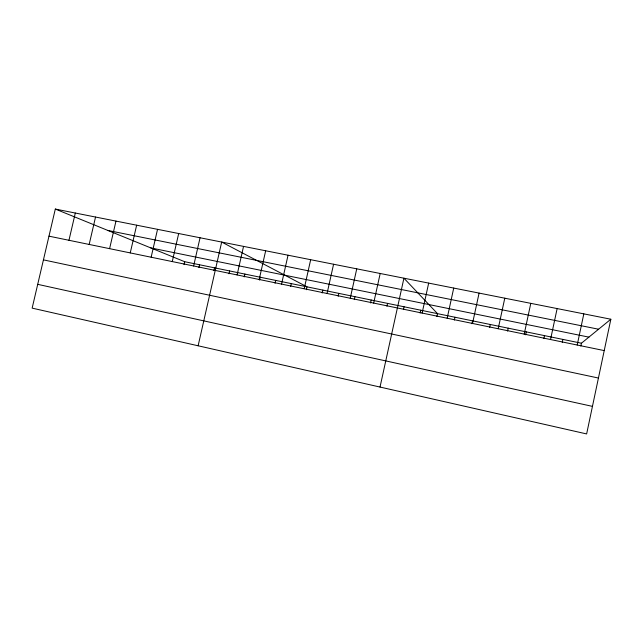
<?xml version="1.0" encoding="UTF-8"?>
<svg xmlns="http://www.w3.org/2000/svg" width="643" height="643" viewBox="0 0 643 643"><rect width="100%" height="100%" fill="white"/><g stroke="black" fill="none" stroke-linecap="round" stroke-linejoin="round"><path stroke-width="0.96" d="M562.255 342.349L562.882 339.408M577.205 345.026L583.82 313.864M580.83 346.038L581.433 343.217L610.85 319.225L55.314 209.063L32.15 308.126L586.633 433.937L610.85 319.225M524.198 334.103L530.788 303.351M525.644 334.794L526.271 331.884M543.865 338.556L544.492 335.63M550.537 339.528L557.135 308.576M489.677 327.383L490.304 324.498M498.196 328.742L504.779 298.191M507.584 331.073L508.203 328.171M436.886 316.501L437.505 313.647L403.925 278.194L380.021 387.062M447.166 318.229L453.725 288.064M454.336 320.093L454.955 317.232M471.93 323.718L472.549 320.849M472.517 323.453L479.091 293.095M403.45 309.604L404.069 306.783M420.104 313.037L420.723 310.199M422.121 313.069L428.672 283.097M350.234 298.248L356.752 268.838M354.293 299.606L354.944 296.688M370.537 302.957L371.18 300.024M373.671 303.078L380.198 273.484M386.941 306.197L387.56 303.392M306.357 289.72L307 286.834L221.674 242.049L198.124 345.789M322.207 292.991L322.85 290.097M327.07 293.481L333.58 264.241M338.186 296.286L338.829 293.377M275.043 283.266L275.686 280.404M281.562 284.102L288.04 255.215M290.636 286.481L291.279 283.611M304.187 288.763L310.673 259.7M229.004 273.765L229.639 270.944M237.09 274.931L243.544 246.39M244.227 276.908L244.87 274.071M259.193 279.488L265.663 250.778M259.571 280.075L260.214 277.221M184.011 264.635L184.686 261.709L55.314 209.063M193.623 265.977L200.053 237.765M198.912 267.56L199.547 264.763M213.902 270.655L214.537 267.842M151.137 257.216L157.543 229.334M172.26 261.572L178.682 233.522M109.599 248.656L115.973 221.088M130.248 252.916L136.646 225.187M68.962 240.281L75.311 213.026M89.168 244.444L95.534 217.037M107.903 230.459L598.593 329.224M150.84 247.933L588.892 337.133M184.686 261.709L581.433 343.217M48.981 236.166L604.227 350.596M43.435 259.868L598.432 378.036M37.712 284.335L592.452 406.376"/></g></svg>
